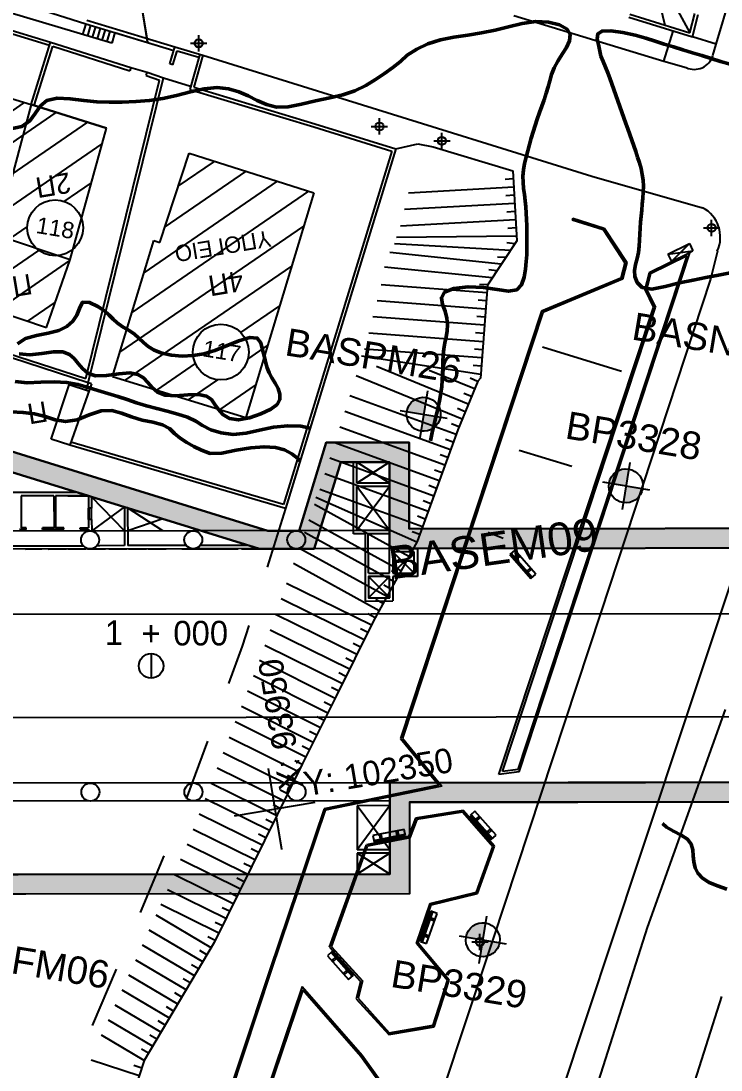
# Model space of a CAD drawing. Header units: metres. Extents: x 93017 to 94633, y 101979 to 102793.
# Drawn here: x 94079.34 to 94087.89, y 102356.58 to 102369.4 of the extents above; entities that cross this region are included whole.
import ezdxf
from ezdxf.enums import TextEntityAlignment as Align

# ---------------------------------------------------------------- set-up
doc = ezdxf.new("R2010")
doc.units = ezdxf.units.M
doc.header["$LTSCALE"] = 0.75
doc.header["$MEASUREMENT"] = 0
doc.header["$PDMODE"] = 34
doc.header["$PDSIZE"] = 0.1
doc.linetypes.add('DIAK1-1', pattern=[2, 1, -1])
for name, color, linetype in [('CG_DIAF', 253, 'Continuous'), ('CG_FRT', 253, 'Continuous'), ('CG_KG', 253, 'KG'), ('CG_KR', 253, 'Continuous'), ('CG_KT', 253, 'Continuous'), ('CG_KTISMATA_TXT', 252, 'Continuous'), ('CG_MD', 253, 'Continuous'), ('CG_MD_FRA', 253, 'Continuous'), ('CG_MD_PO', 253, 'Continuous'), ('CG_PO', 253, 'DIAK1-1'), ('CG_SBL_PR', 253, 'Continuous'), ('CG_SK', 253, 'Continuous'), ('CG_SR', 253, 'SR'), ('CG_STA-KYK', 8, 'Continuous'), ('CG_STA-SHM', 8, 'Continuous'), ('COREBOREHOLES', 6, 'Continuous'), ('GEOLOGY', 7, 'Continuous'), ('GSLAYER', 7, 'Continuous'), ('HATCH DIAKINDYNEYSHS', 112, 'Continuous'), ('KANABOS', 8, 'Continuous'), ('OD_PASALOI', 7, 'Continuous'), ('Od_skari', 8, 'Continuous'), ('od_xiliometrhsh', 255, 'Continuous'), ('OTM Line 0.25', 2, 'Continuous'), ('OTM Solid 252', 252, 'Continuous'), ('OTM Solid 253', 253, 'Continuous'), ('ΓΔΠΟΡΓΑΝΑ', 1, 'Continuous'), ('ΚΤΗΡΙΑ', 7, 'Continuous')]:
    doc.layers.add(name, color=color, linetype=linetype)
doc.styles.add('ARIAL', font='ARIAL.TTF')
doc.styles.add('GRSIMP', font='grsimp')
doc.styles.add('KTISMATA', font='win-sim.shx')
doc.linetypes.add('KG', pattern='A,5,-0.5,[114,OrizLt.shx,S=1,R=0,X=0,Y=0.5],-0.5', length=6)
doc.linetypes.add('P3', pattern='A,1e-05,[114,OrizLt.shx,S=0.5,R=0,X=0,Y=0],-0.5,[114,OrizLt.shx,S=0.5,R=0,X=0,Y=0],-0.5,[114,OrizLt.shx,S=1,R=0,X=0,Y=0],-0.5', length=1.50001)
doc.linetypes.add('SR', pattern='A,6,-1.5,[121,OrizLt.shx,S=0.4,R=0,X=0,Y=0],-1.5', length=9)
pattern_1 = [(214.4408012, (109260.27855, 125634.61407), (0.1795635333, -0.2618457323), [])]

# ---------------------------------------------------------------- blocks, each defined once
blk = doc.blocks.new('pagaki')
at = {"layer": 'CG_DIAF'}
for p, q in [((94425.849, 102162.277), (94426.751, 102164.007)), ((94426.751, 102164.007), (94427.105, 102163.823)), ((94427.017, 102163.869), (94426.115, 102162.138)), ((94427.105, 102163.823), (94426.204, 102162.092)), ((94426.52, 102163.564), (94426.786, 102163.425)), ((94426.566, 102163.653), (94426.832, 102163.514)), ((94426.346, 102162.582), (94426.08, 102162.72)), ((94426.204, 102162.092), (94425.849, 102162.277)), ((94426.3, 102162.493), (94426.034, 102162.631))]:
    blk.add_line(p, q, dxfattribs=at)
blk = doc.blocks.new('SHM_STA')
at = {"layer": 'CG_STA-KYK'}
blk.add_circle((0, 0), 0.4, dxfattribs=at)
at = {"layer": 'CG_STA-SHM'}
blk.add_point((0, 0), dxfattribs=at)
blk = doc.blocks.new('AR_KM2')
at = {"style": 'GRSIMP'}
blk.add_text('+', height=1.5, dxfattribs=at).set_placement((0, 0), align=Align.MIDDLE)
blk.add_attdef('KM', text='', height=1.5, dxfattribs=at).set_placement((-1.709, 0.037), align=Align.MIDDLE_RIGHT)
blk.add_attdef('M', text='', height=1.5, dxfattribs=at).set_placement((1.362, 0), align=Align.MIDDLE_LEFT)
blk = doc.blocks.new('ARI_KAN')
at = {"layer": 'OTM Solid 252', "style": 'GRSIMP'}
blk.add_text('X:', height=1.5, rotation=90, dxfattribs=at).set_placement((1.2, 1), align=Align.MIDDLE_LEFT)
blk.add_text('Y:', height=1.5, dxfattribs=at).set_placement((2, 1.2), align=Align.MIDDLE_LEFT)
blk.add_attdef('X', text='', height=1.5, rotation=90, dxfattribs=at).set_placement((1.2, 3.5), align=Align.MIDDLE_LEFT)
blk.add_attdef('Y', text='', height=1.5, dxfattribs=at).set_placement((4.5, 1.2), align=Align.MIDDLE_LEFT)
blk = doc.blocks.new('cross')
at = {"layer": 'GEOLOGY', "color": 6}
for p, q in [((11345.511, -2144.538), (11345.511, -2149.538)), ((11343.011, -2147.038), (11348.011, -2147.038))]:
    blk.add_line(p, q, dxfattribs=at)
blk = doc.blocks.new('XAIDARI')
at = {"layer": 'Od_skari'}
for p, q in [((93941.821, 102350.95), (93942.73, 102356.456)), ((93942.73, 102356.456), (93989.012, 102348.815)), ((93941.821, 102350.95), (93910.988, 102356.04)), ((93910.988, 102356.04), (93941.821, 102350.95)), ((93942.809, 102349.571), (93943.718, 102355.076)), ((93943.718, 102355.076), (93945.483, 102353.488)), ((93943.718, 102355.076), (93987.18, 102347.901)), ((93942.809, 102349.571), (93911.977, 102354.661)), ((93911.977, 102354.661), (93942.809, 102349.571)), ((93943.51, 102353.813), (93945.691, 102354.75)), ((93945.483, 102353.488), (93945.691, 102354.75)), ((93943.51, 102353.813), (93945.483, 102353.488)), ((93943.037, 102350.952), (93945.45, 102353.29)), ((93943.477, 102353.616), (93945.011, 102350.626)), ((93943.477, 102353.616), (93945.45, 102353.29)), ((93945.011, 102350.626), (93945.45, 102353.29)), ((93911.325, 102350.714), (94019.856, 102332.797)), ((93942.988, 102350.656), (94020.687, 102337.829)), ((93943.037, 102350.952), (93945.011, 102350.626)), ((93942.809, 102349.571), (94020.508, 102336.744)), ((93910.299, 102344.498), (94018.83, 102326.581)), ((93909.647, 102340.552), (93940.48, 102335.462)), ((93908.268, 102339.563), (93939.101, 102334.473)), ((93940.56, 102337.172), (93940.804, 102338.651)), ((93942.481, 102338.375), (93940.804, 102338.651)), ((93940.969, 102338.422), (93942.04, 102336.927)), ((93941.813, 102334.329), (93942.481, 102338.375)), ((93940.757, 102337.139), (93942.251, 102338.21)), ((93939.244, 102337.186), (93939.033, 102335.903)), ((93939.08, 102337.416), (93939.277, 102337.383)), ((93939.08, 102337.416), (93939.08, 102337.416)), ((93939.244, 102337.186), (93940.315, 102335.692)), ((93940.527, 102336.974), (93939.244, 102337.186)), ((93939.277, 102337.383), (93939.277, 102337.383)), ((93940.56, 102337.172), (93940.56, 102337.172)), ((93940.757, 102337.139), (93940.757, 102337.139)), ((93939.033, 102335.903), (93940.527, 102336.974)), ((93940.315, 102335.692), (93940.527, 102336.974)), ((93940.724, 102336.942), (93940.48, 102335.462)), ((93942.007, 102336.73), (93940.724, 102336.942)), ((93942.007, 102336.73), (93941.616, 102334.362)), ((93939.033, 102335.903), (93940.315, 102335.692)), ((93940.48, 102335.462), (93939.62, 102330.252)), ((93940.48, 102335.462), (94015.715, 102323.042)), ((93939.101, 102334.473), (93938.241, 102329.264)), ((93940.333, 102334.574), (93941.616, 102334.362)), ((93945.024, 102334.712), (93942.558, 102329.767)), ((93945.024, 102334.712), (93948.323, 102334.167)), ((93939.861, 102331.712), (93942.274, 102334.051)), ((93940.301, 102334.376), (94017.999, 102321.55)), ((93940.301, 102334.376), (93941.834, 102331.387)), ((93940.301, 102334.376), (93942.274, 102334.051)), ((93942.504, 102334.215), (93941.791, 102329.894)), ((93941.813, 102334.329), (93942.504, 102334.215)), ((93942.274, 102334.051), (93941.834, 102331.387)), ((93965.128, 102325.737), (93948.323, 102334.167)), ((93945.749, 102333.477), (93943.236, 102328.439)), ((93945.749, 102333.477), (93947.647, 102333.164)), ((93964.753, 102324.583), (93947.647, 102333.164)), ((93955.859, 102330.387), (93956.234, 102332.658)), ((93956.046, 102330.293), (93956.431, 102332.626)), ((93958.684, 102332.457), (93957.944, 102332.579)), ((93953.966, 102332.12), (93955.859, 102330.387)), ((93958.085, 102332.353), (93957.911, 102332.381)), ((93959.868, 102332.261), (93958.782, 102332.44)), ((93959.835, 102332.064), (93958.922, 102332.215)), ((93959.835, 102332.064), (93959.835, 102332.064)), ((93959.934, 102332.047), (93959.835, 102332.064)), ((93959.934, 102332.047), (93959.934, 102332.047)), ((93961.414, 102331.803), (93959.934, 102332.047)), ((93961.052, 102332.066), (93959.966, 102332.245)), ((93962.433, 102331.838), (93961.446, 102332)), ((93939.829, 102331.515), (93941.593, 102329.926)), ((93939.829, 102331.515), (93941.802, 102331.189)), ((93939.861, 102331.712), (93941.834, 102331.387)), ((93953.846, 102331.396), (93956.087, 102331.77)), ((93956.046, 102330.293), (93958.258, 102331.412)), ((93956.285, 102331.738), (93957.918, 102329.354)), ((93958.145, 102330.728), (93958.258, 102331.412)), ((93958.455, 102331.379), (93958.258, 102331.412)), ((93958.439, 102331.281), (93958.455, 102331.379)), ((93958.932, 102331.199), (93958.439, 102331.281)), ((93962.4, 102331.64), (93961.414, 102331.803)), ((93963.222, 102331.505), (93962.4, 102331.64)), ((93939.62, 102330.252), (93941.802, 102331.189)), ((93941.802, 102331.189), (93941.593, 102329.926)), ((93958.145, 102330.728), (93958.031, 102330.038)), ((93958.145, 102330.728), (93958.342, 102330.696)), ((93958.293, 102330.704), (93958.179, 102330.013)), ((93958.342, 102330.696), (93958.228, 102330.005)), ((93958.342, 102330.696), (93958.423, 102331.182)), ((93958.916, 102331.101), (93958.423, 102331.182)), ((93958.932, 102331.199), (93958.916, 102331.101)), ((93959.919, 102331.036), (93959.903, 102330.938)), ((93959.903, 102330.938), (93960.396, 102330.856)), ((93959.919, 102331.036), (93961.201, 102330.825)), ((93960.079, 102328.934), (93960.396, 102330.856)), ((93960.177, 102328.918), (93960.495, 102330.84)), ((93960.347, 102330.864), (93960.396, 102330.856)), ((93960.495, 102330.84), (93960.544, 102330.832)), ((93960.495, 102330.84), (93961.185, 102330.726)), ((93961.201, 102330.825), (93961.185, 102330.726)), ((93962.188, 102330.662), (93962.172, 102330.563)), ((93962.188, 102330.662), (93962.583, 102330.597)), ((93962.484, 102330.613), (93962.583, 102330.597)), ((93962.484, 102330.613), (93962.484, 102330.613)), ((93939.62, 102330.252), (93942.558, 102329.767)), ((93957.918, 102329.354), (93958.031, 102330.038)), ((93958.031, 102330.038), (93958.228, 102330.005)), ((93958.105, 102329.26), (93958.228, 102330.005)), ((93962.151, 102328.592), (93962.468, 102330.514)), ((93962.172, 102330.563), (93962.468, 102330.514)), ((93958.105, 102329.26), (93957.918, 102329.354)), ((93938.241, 102329.264), (93943.236, 102328.439))]:
    blk.add_line(p, q, dxfattribs=at)
for points in [[(93941.329, 102349.815), (93942.612, 102349.603)], [(93939, 102335.706), (93938.803, 102335.739), (93939.08, 102337.416)], [(93939.244, 102337.186), (93939.033, 102335.903)], [(93940.527, 102336.974), (93939.244, 102337.186)], [(93939.277, 102337.383), (93940.56, 102337.172)], [(93940.315, 102335.692), (93940.527, 102336.974)], [(93940.283, 102335.494), (93939, 102335.706)], [(93939.033, 102335.903), (93940.315, 102335.692)], [(93955.033, 102333.059), (93953.948, 102333.238)], [(93953.669, 102333.082), (93956.234, 102332.658)], [(93956.217, 102332.864), (93955.132, 102333.043)], [(93957.401, 102332.668), (93956.316, 102332.847)], [(93959.339, 102329.056), (93958.105, 102329.26), (93958.708, 102328.958), (93964.154, 102328.059)], [(93958.105, 102329.26), (93960.079, 102328.934)], [(93960.177, 102328.918), (93962.151, 102328.592)]]:
    blk.add_lwpolyline(points, dxfattribs=at)
blk.add_lwpolyline([(93940.969, 102338.422), (93940.757, 102337.139), (93942.04, 102336.927), (93942.251, 102338.21)], close=True, dxfattribs=at)
for points in [[(93949.409, 102333.988), (93948.323, 102334.167), (93948.925, 102333.865), (93951.869, 102333.379, -0.223888), (93952.32, 102333.507), (93949.607, 102333.955)], [(93953.01, 102333.393), (93952.32, 102333.507, -0.223888), (93952.706, 102333.241), (93953.669, 102333.082)], [(93956.431, 102332.626), (93958.085, 102332.353, -0.223888), (93958.536, 102332.481), (93957.598, 102332.636)]]:
    blk.add_lwpolyline(points, format="xyb", dxfattribs=at)
for centre in [(93948.523, 102349.185), (93954.739, 102348.159), (93960.954, 102347.133), (93946.014, 102333.991), (93952.23, 102332.964), (93958.446, 102331.938)]:
    blk.add_circle(centre, 0.55, dxfattribs=at)

msp = doc.modelspace()

# ---------------------------------------------------------------- hatches: boundary and pattern name
at = {"layer": 'COREBOREHOLES'}
h = msp.add_hatch(color=253, dxfattribs=at)
edge = h.paths.add_edge_path()
edge.add_ellipse((94084.257, 102364.594), major_axis=(-0.121, 0.169), ratio=1, start_angle=-45, end_angle=45)
edge.add_line((94084.052, 102364.628), (94084.257, 102364.594))
edge.add_line((94084.257, 102364.594), (94084.291, 102364.799))
edge = h.paths.add_edge_path()
edge.add_ellipse((94084.257, 102364.594), major_axis=(-0.121, 0.169), ratio=1, start_angle=135, end_angle=225)
edge.add_line((94084.463, 102364.56), (94084.257, 102364.594))
edge.add_line((94084.257, 102364.594), (94084.224, 102364.389))
h = msp.add_hatch(color=253, dxfattribs=at)
edge = h.paths.add_edge_path()
edge.add_ellipse((94086.729, 102363.72), major_axis=(-0.121, 0.169), ratio=1, start_angle=-45, end_angle=45)
edge.add_line((94086.524, 102363.754), (94086.729, 102363.72))
edge.add_line((94086.729, 102363.72), (94086.763, 102363.925))
edge = h.paths.add_edge_path()
edge.add_ellipse((94086.729, 102363.72), major_axis=(-0.121, 0.169), ratio=1, start_angle=135, end_angle=225)
edge.add_line((94086.934, 102363.686), (94086.729, 102363.72))
edge.add_line((94086.729, 102363.72), (94086.695, 102363.515))
h = msp.add_hatch(color=253, dxfattribs=at)
edge = h.paths.add_edge_path()
edge.add_ellipse((94084.981, 102358.175), major_axis=(-0.121, 0.169), ratio=1, start_angle=-45, end_angle=45)
edge.add_line((94084.776, 102358.209), (94084.981, 102358.175))
edge.add_line((94084.981, 102358.175), (94085.015, 102358.38))
edge = h.paths.add_edge_path()
edge.add_ellipse((94084.981, 102358.175), major_axis=(-0.121, 0.169), ratio=1, start_angle=135, end_angle=225)
edge.add_line((94085.186, 102358.141), (94084.981, 102358.175))
edge.add_line((94084.981, 102358.175), (94084.947, 102357.97))
at = {"layer": 'HATCH DIAKINDYNEYSHS', "ltscale": 15}
h = msp.add_hatch(dxfattribs=at)
h.set_pattern_fill('ANSI31', color=256, scale=0.1, angle=529.4408, style=0)
h.set_pattern_definition(pattern_1)
h.paths.add_polyline_path([(94079.462, 102368.378), (94079.037, 102366.786), (94079.521, 102366.625, -0.162235), (94079.42, 102366.816, -0.919523), (94080.079, 102366.983), (94080.385, 102368.09)])
h.paths.add_polyline_path([(94079.941, 102366.486), (94079.798, 102366.533, -0.224631), (94079.521, 102366.625), (94079.037, 102366.786), (94078.89, 102366.231), (94078.904, 102365.906), (94079.651, 102365.656)])
h.paths.add_polyline_path([(94078.89, 102366.231), (94078.788, 102368.584), (94078.548, 102368.658), (94077.762, 102366.401), (94078.812, 102365.937)])
h.paths.add_polyline_path([(94078.079, 102366.605, -1), (94078.752, 102366.717, -1)], flags=16)
h.paths.add_polyline_path([(94079.462, 102368.378), (94078.788, 102368.584), (94078.89, 102366.231), (94079.037, 102366.786)])
h.paths.add_polyline_path([(94079.987, 102367.624), (94079.417, 102367.53), (94079.479, 102367.16), (94080.049, 102367.254)], flags=24)
h.paths.add_polyline_path([(94079.465, 102366.378), (94079.177, 102366.33), (94079.239, 102365.961), (94079.527, 102366.008)], flags=24)
h.paths.add_polyline_path([(94078.676, 102366.564), (94078.16, 102366.478), (94078.11, 102366.778), (94078.626, 102366.864)], flags=8)
h.paths.add_polyline_path([(94078.914, 102367.477), (94078.344, 102367.382), (94078.406, 102367.012), (94078.975, 102367.107)], flags=24)
h = msp.add_hatch(dxfattribs=at)
h.set_pattern_fill('ANSI31', color=256, scale=0.1, angle=529.4408, style=0)
h.set_pattern_definition(pattern_1)
h.paths.add_polyline_path([(94082.041, 102365.257), (94081.525, 102365.171), (94081.475, 102365.468), (94081.991, 102365.553)], flags=24)
h.paths.add_polyline_path([(94082.41, 102366.899), (94081.155, 102366.69), (94081.205, 102366.394), (94082.459, 102366.603)], flags=24)
h.paths.add_polyline_path([(94082.097, 102366.425), (94081.528, 102366.33), (94081.589, 102365.96), (94082.159, 102366.055)], flags=24)
edge = h.paths.add_edge_path()
edge.add_arc((94081.78, 102365.354), 0.341, -9.3741, 350.6259)
h.paths.add_polyline_path([(94080.458, 102365.054), (94082.087, 102364.556), (94082.916, 102367.298), (94081.392, 102367.783), (94081.036, 102366.692), (94080.961, 102366.716)])
at = {"layer": 'OTM Solid 253'}
h = msp.add_hatch(color=256, dxfattribs=at)
h.paths.add_polyline_path([(94066.043, 102348.989), (94063.174, 102350.933), (94068.011, 102358.622), (94067.857, 102358.719), (94067.855, 102360.408), (94066.755, 102360.41), (94066.755, 102360.65), (94068.095, 102360.651), (94068.1, 102358.959), (94068.324, 102358.818), (94063.392, 102350.979), (94066.133, 102349.122)])
h.paths.add_polyline_path([(94091.435, 102360.678), (94091.435, 102360.438), (94090.335, 102360.437), (94090.335, 102359.861), (94084.085, 102359.854), (94084.087, 102358.738), (94074.705, 102358.727), (94074.597, 102358.646), (94074.597, 102358.127), (94073.837, 102358.126), (94073.837, 102358.645), (94073.729, 102358.726), (94070.579, 102358.722), (94069.689, 102357.308), (94069.181, 102357.628), (94065.243, 102351.367), (94066.901, 102350.243), (94066.811, 102350.111), (94065.034, 102351.316), (94069.375, 102358.238), (94069.514, 102358.151), (94069.269, 102357.761), (94069.639, 102357.529), (94070.541, 102358.962), (94073.674, 102358.966), (94073.997, 102358.726), (94073.997, 102358.286), (94074.437, 102358.286), (94074.437, 102358.726), (94074.759, 102358.967), (94083.846, 102358.977), (94083.845, 102360.093), (94090.095, 102360.101), (94090.095, 102360.677)])
h.paths.add_polyline_path([(94066.753, 102362.358), (94068.093, 102362.359), (94068.091, 102364.051), (94069.288, 102364.052), (94069.284, 102367.366), (94071.907, 102367.369), (94071.91, 102364.296), (94071.911, 102364.056), (94073.668, 102364.058), (94073.99, 102364.298), (94073.99, 102364.738), (94074.43, 102364.738), (94074.43, 102364.298), (94074.753, 102364.059), (94078.655, 102364.063), (94082.252, 102362.952), (94082.921, 102362.952), (94083.245, 102364.009), (94083.841, 102364.009), (94083.842, 102362.953), (94090.092, 102362.961), (94090.093, 102362.385), (94091.433, 102362.386), (94091.432, 102362.626), (94090.332, 102362.625), (94090.332, 102363.201), (94084.082, 102363.194), (94084.08, 102364.25), (94083.068, 102364.249), (94082.737, 102363.172), (94082.353, 102363.172), (94078.696, 102364.303), (94074.698, 102364.299), (94074.59, 102364.379), (94074.59, 102364.899), (94073.83, 102364.898), (94073.83, 102364.378), (94073.722, 102364.298), (94072.07, 102364.296), (94072.067, 102367.53), (94069.124, 102367.526), (94069.128, 102364.292), (94067.85, 102364.291), (94067.852, 102362.599), (94066.752, 102362.598)])
msp.add_hatch(color=256, dxfattribs=at).paths.add_polyline_path([(94066.753, 102362.358), (94066.752, 102362.598), (94067.852, 102362.599), (94067.85, 102364.291), (94069.128, 102364.292), (94069.124, 102367.526), (94072.067, 102367.53), (94072.07, 102364.296), (94073.722, 102364.298), (94073.83, 102364.378), (94073.83, 102364.898), (94074.59, 102364.899), (94074.59, 102364.379), (94074.698, 102364.299), (94078.696, 102364.303), (94082.353, 102363.172), (94082.737, 102363.172), (94083.068, 102364.249), (94084.08, 102364.25), (94084.082, 102363.194), (94090.332, 102363.201), (94090.332, 102362.625), (94091.432, 102362.626), (94091.433, 102362.386), (94090.093, 102362.385), (94090.092, 102362.961), (94083.842, 102362.953), (94083.841, 102364.009), (94083.245, 102364.009), (94082.921, 102362.952), (94082.252, 102362.952), (94078.655, 102364.063), (94074.753, 102364.059), (94074.43, 102364.298), (94074.43, 102364.738), (94073.99, 102364.738), (94073.99, 102364.298), (94073.668, 102364.058), (94071.911, 102364.056), (94071.91, 102364.296), (94071.907, 102367.369), (94069.284, 102367.366), (94069.288, 102364.052), (94068.091, 102364.051), (94068.093, 102362.359)])

# ---------------------------------------------------------------- linework, layer by layer
at = {"layer": 'CG_DIAF'}
for p, q in [((94087.243, 102366.549), (94087.505, 102366.68)), ((94087.243, 102366.549), (94087.549, 102366.59)), ((94087.505, 102366.68), (94087.288, 102366.459)), ((94087.505, 102366.68), (94087.549, 102366.59)), ((94087.511, 102366.568), (94087.549, 102366.59)), ((94087.243, 102366.549), (94087.288, 102366.459)), ((94086.674, 102365.117), (94085.711, 102365.412)), ((94086.069, 102363.955), (94085.425, 102364.152)), ((94085.046, 102363.154), (94085.231, 102363.082))]:
    msp.add_line(p, q, dxfattribs=at)
msp.add_point((94083.718, 102368.11), dxfattribs=at)
at = {"layer": 'CG_FRT', "flags": 128}
msp.add_lwpolyline([(94085.347, 102367.569), (94085.396, 102366.712), (94085.037, 102366.172), (94084.951, 102365.034), (94084.919, 102364.999), (94084.675, 102364.404), (94084.18, 102363.042), (94083.644, 102362.069), (94083.191, 102361.151), (94082.775, 102360.321), (94081.7, 102358.143), (94080.843, 102356.699), (94080.137, 102354.542), (94079.688, 102353.146), (94079.352, 102351.931)], dxfattribs=at)
at = {"layer": 'CG_KG'}
for p, q in [((94080.682, 102368.83), (94080.881, 102368.772)), ((94081.08, 102368.703), (94081.411, 102368.601)), ((94086.995, 102358.323), (94087.946, 102360.988)), ((94085.334, 102353.123), (94086.995, 102358.323))]:
    msp.add_line(p, q, dxfattribs=at)
at = {"layer": 'CG_KR'}
for p, q in [((94087.834, 102369.117), (94089.868, 102376.038)), ((94085.362, 102369.464), (94087.194, 102368.906)), ((94087.194, 102368.906), (94087.308, 102369.275)), ((94087.834, 102369.117), (94087.541, 102369.203)), ((94087.793, 102368.975), (94087.834, 102369.117)), ((94081.561, 102368.982), (94083.327, 102368.431)), ((94087.194, 102368.906), (94087.465, 102368.829)), ((94083.327, 102368.431), (94086.315, 102367.501)), ((94086.315, 102367.501), (94087.667, 102367.117)), ((94086.079, 102366.991), (94086.073, 102366.971)), ((94086.079, 102366.991), (94086.463, 102366.868)), ((94086.073, 102366.971), (94086.45, 102366.851)), ((94086.45, 102366.851), (94086.718, 102366.445)), ((94086.463, 102366.868), (94086.74, 102366.448)), ((94087.847, 102366.587), (94087.762, 102366.244)), ((94085.412, 102360.255), (94087.477, 102366.529)), ((94085.424, 102360.226), (94087.511, 102366.568)), ((94087.511, 102366.568), (94087.013, 102366.323)), ((94087.477, 102366.529), (94087.031, 102366.309)), ((94086.718, 102366.445), (94086.669, 102366.258)), ((94086.74, 102366.448), (94086.686, 102366.243)), ((94086.669, 102366.258), (94085.698, 102365.854)), ((94086.686, 102366.243), (94085.714, 102365.839)), ((94087.762, 102366.244), (94086.424, 102362.174)), ((94087.013, 102366.323), (94086.961, 102366.118)), ((94087.031, 102366.309), (94086.982, 102366.12)), ((94086.961, 102366.118), (94087.067, 102365.9)), ((94086.982, 102366.12), (94087.089, 102365.902)), ((94085.698, 102365.854), (94083.977, 102360.632)), ((94085.714, 102365.839), (94083.999, 102360.636)), ((94085.176, 102360.194), (94087.067, 102365.9)), ((94085.223, 102360.23), (94087.089, 102365.902)), ((94086.891, 102359.158), (94088.311, 102363.435)), ((94086.424, 102362.174), (94085.102, 102358.179)), ((94083.977, 102360.632), (94084.445, 102360.065)), ((94083.999, 102360.636), (94084.481, 102360.052)), ((94085.424, 102360.226), (94085.176, 102360.194)), ((94085.412, 102360.255), (94085.223, 102360.23)), ((94084.445, 102360.065), (94083.041, 102359.776)), ((94084.481, 102360.052), (94083.056, 102359.759)), ((94083.056, 102359.759), (94082.396, 102357.802)), ((94084.74, 102359.753), (94084.159, 102359.661)), ((94084.732, 102359.732), (94084.174, 102359.643)), ((94085.102, 102359.312), (94084.732, 102359.732)), ((94085.125, 102359.317), (94084.74, 102359.753)), ((94084.159, 102359.661), (94084.075, 102359.436)), ((94084.174, 102359.643), (94084.09, 102359.419)), ((94084.075, 102359.436), (94083.559, 102359.335)), ((94084.09, 102359.419), (94083.574, 102359.317)), ((94083.109, 102358.085), (94083.559, 102359.335)), ((94083.132, 102358.09), (94083.574, 102359.317)), ((94084.902, 102358.758), (94085.102, 102359.312)), ((94084.918, 102358.741), (94085.125, 102359.317)), ((94085.241, 102354.193), (94086.891, 102359.158)), ((94084.336, 102358.62), (94084.902, 102358.758)), ((94084.352, 102358.603), (94084.918, 102358.741)), ((94084.17, 102358.129), (94084.336, 102358.62)), ((94084.192, 102358.133), (94084.352, 102358.603)), ((94085.102, 102358.179), (94082.529, 102350.42)), ((94084.57, 102357.683), (94084.192, 102358.133)), ((94083.109, 102358.085), (94083.488, 102357.667)), ((94083.132, 102358.09), (94083.51, 102357.673)), ((94084.548, 102357.678), (94084.17, 102358.129)), ((94082.396, 102357.802), (94080.028, 102350.67)), ((94083.488, 102357.667), (94083.434, 102357.455)), ((94083.51, 102357.673), (94083.456, 102357.461)), ((94084.373, 102357.131), (94084.548, 102357.678)), ((94084.388, 102357.113), (94084.57, 102357.683)), ((94082.773, 102357.604), (94081.813, 102354.756)), ((94082.781, 102357.565), (94081.835, 102354.76)), ((94082.773, 102357.604), (94083.506, 102356.767)), ((94082.781, 102357.565), (94083.491, 102356.755)), ((94083.434, 102357.455), (94083.831, 102357.017)), ((94083.456, 102357.461), (94083.838, 102357.038)), ((94083.831, 102357.017), (94084.388, 102357.113)), ((94083.838, 102357.038), (94084.373, 102357.131)), ((94083.491, 102356.755), (94084.005, 102356.037)), ((94083.506, 102356.767), (94084.028, 102356.04))]:
    msp.add_line(p, q, dxfattribs=at)
at = {"layer": 'CG_KR', "flags": 128}
for points in [[(94079.354, 102343.79, 0.000001), (94076.787, 102345.638, 0.000007)], [(94078.306, 102345.533, -0.000003), (94080.419, 102344.009, -0.000361)]]:
    msp.add_lwpolyline(points, format="xyb", dxfattribs=at)
at = {"layer": 'CG_KR'}
msp.add_lwpolyline([(94083.041, 102359.776), (94082.377, 102357.808), (94080.003, 102350.658), (94081.974, 102349.913)], dxfattribs=at)
for centre, radius, start, end in [((94087.564, 102369.047), 0.24, 245.7317, 342.3988), ((94087.475, 102366.757), 0.408, 335.4328, 61.9452)]:
    msp.add_arc(centre, radius, start, end, dxfattribs=at)
at = {"layer": 'CG_KT'}
for p, q in [((94078.548, 102368.658), (94079.462, 102368.378)), ((94079.462, 102368.378), (94079.037, 102366.786)), ((94079.462, 102368.378), (94080.385, 102368.09)), ((94080.385, 102368.09), (94079.462, 102368.378)), ((94079.941, 102366.486), (94080.385, 102368.09)), ((94081.036, 102366.692), (94081.392, 102367.783)), ((94081.392, 102367.783), (94082.916, 102367.298)), ((94082.916, 102367.298), (94082.087, 102364.556)), ((94079.037, 102366.786), (94079.941, 102366.486)), ((94080.458, 102365.054), (94080.961, 102366.716)), ((94080.961, 102366.716), (94081.036, 102366.692)), ((94079.651, 102365.656), (94079.941, 102366.486)), ((94078.812, 102365.937), (94079.651, 102365.656)), ((94080.458, 102365.054), (94082.087, 102364.556)), ((94079.709, 102364.29), (94079.925, 102364.955)), ((94080.165, 102364.878), (94079.925, 102364.955)), ((94079.934, 102364.215), (94079.709, 102364.29)), ((94087.899, 102357.482), (94087.384, 102355.868))]:
    msp.add_line(p, q, dxfattribs=at)
at = {"layer": 'CG_MD'}
for p, q in [((94079.553, 102369.546), (94080.129, 102369.364)), ((94080.143, 102369.41), (94081.218, 102369.084)), ((94086.764, 102369.443), (94087.541, 102369.203)), ((94086.776, 102369.481), (94087.512, 102369.254)), ((94087.512, 102369.254), (94087.573, 102369.488)), ((94087.541, 102369.203), (94087.611, 102369.477)), ((94079.071, 102369.29), (94079.688, 102369.101)), ((94079.082, 102369.328), (94079.7, 102369.139)), ((94079.462, 102368.378), (94079.7, 102369.139)), ((94079.5, 102368.366), (94079.726, 102369.089)), ((94079.7, 102369.139), (94080.682, 102368.83)), ((94079.726, 102369.089), (94080.67, 102368.791)), ((94081.155, 102368.876), (94081.218, 102369.084)), ((94081.193, 102368.864), (94081.245, 102369.034)), ((94081.218, 102369.084), (94081.561, 102368.982)), ((94081.561, 102368.982), (94081.449, 102368.589)), ((94080.867, 102368.734), (94080.881, 102368.772)), ((94080.881, 102368.772), (94081.08, 102368.703)), ((94081.193, 102368.864), (94081.155, 102368.876)), ((94080.132, 102365.03, 0.141), (94081.032, 102368.677)), ((94080.16, 102364.979), (94081.08, 102368.703, 12.564)), ((94080.867, 102368.734), (94081.032, 102368.677)), ((94081.449, 102368.589), (94082.928, 102368.143)), ((94082.928, 102368.143), (94083.92, 102367.835)), ((94083.87, 102367.809), (94082.545, 102363.494)), ((94080.16, 102364.979, -0.001), (94078.61, 102365.481)), ((94078.623, 102365.519), (94080.132, 102365.03)), ((94080.198, 102364.967), (94079.934, 102364.215)), ((94080.161, 102364.98), (94080.129, 102364.889)), ((94080.198, 102364.967), (94080.16, 102364.979, -0.001)), ((94082.571, 102363.444), (94079.934, 102364.215)), ((94082.545, 102363.494), (94079.948, 102364.253))]:
    msp.add_line(p, q, dxfattribs=at)
at = {"layer": 'CG_MD', "flags": 128}
msp.add_lwpolyline([(94080.682, 102368.83), (94080.67, 102368.791)], dxfattribs=at)
at = {"layer": 'CG_MD_FRA'}
for p, q in [((94080.129, 102369.364), (94081.204, 102369.037)), ((94081.245, 102369.034), (94081.511, 102368.955)), ((94081.522, 102368.993), (94081.4, 102368.562)), ((94081.4, 102368.562), (94082.917, 102368.105)), ((94082.917, 102368.105), (94083.87, 102367.809))]:
    msp.add_line(p, q, dxfattribs=at)
at = {"layer": 'CG_MD_PO'}
msp.add_line((94083.92, 102367.835), (94082.571, 102363.444), dxfattribs=at)
at = {"layer": 'CG_PO', "flags": 128}
msp.add_lwpolyline([(94082.571, 102363.444), (94082.042, 102361.76), (94081.212, 102359.503), (94080.515, 102357.848), (94079.861, 102356.311), (94079.084, 102353.924), (94078.841, 102352.622), (94079.218, 102351.097)], dxfattribs=at)
at = {"layer": 'CG_SBL_PR'}
for p, q in [((94085.359, 102367.37), (94084.071, 102367.297)), ((94085.353, 102367.47), (94085.253, 102367.464)), ((94085.364, 102367.27), (94085.264, 102367.264)), ((94085.37, 102367.17), (94084.023, 102367.094)), ((94085.376, 102367.07), (94085.276, 102367.065)), ((94085.381, 102366.97), (94083.975, 102366.891)), ((94085.387, 102366.871), (94085.287, 102366.865)), ((94085.393, 102366.771), (94083.925, 102366.755)), ((94085.318, 102366.594), (94083.901, 102366.677)), ((94085.373, 102366.678), (94085.274, 102366.688)), ((94085.207, 102366.428), (94083.843, 102366.572)), ((94085.262, 102366.511), (94085.162, 102366.515)), ((94085.096, 102366.261), (94083.778, 102366.391)), ((94085.152, 102366.345), (94085.053, 102366.358)), ((94085.03, 102366.079), (94083.74, 102366.176)), ((94085.041, 102366.178), (94084.941, 102366.177)), ((94085.015, 102365.88), (94083.689, 102365.979)), ((94085.022, 102365.98), (94084.923, 102365.987)), ((94085, 102365.681), (94083.638, 102365.783)), ((94085.007, 102365.78), (94084.908, 102365.788)), ((94084.985, 102365.481), (94083.587, 102365.586)), ((94084.993, 102365.581), (94084.893, 102365.588)), ((94084.97, 102365.282), (94083.536, 102365.389)), ((94084.978, 102365.381), (94084.878, 102365.389)), ((94084.955, 102365.082), (94083.497, 102365.305)), ((94084.804, 102364.718), (94083.682, 102365.178)), ((94084.963, 102365.182), (94084.863, 102365.189)), ((94084.728, 102364.533), (94083.433, 102365.064)), ((94084.879, 102364.903), (94084.327, 102365.129)), ((94084.917, 102364.996), (94084.825, 102365.034)), ((94084.654, 102364.347), (94083.355, 102364.82)), ((94084.841, 102364.811), (94084.749, 102364.849)), ((94084.586, 102364.159), (94083.294, 102364.629)), ((94084.766, 102364.626), (94084.673, 102364.663)), ((94084.517, 102363.971), (94083.233, 102364.438)), ((94084.69, 102364.441), (94084.597, 102364.478)), ((94084.62, 102364.253), (94084.526, 102364.287)), ((94084.449, 102363.783), (94083.173, 102364.247)), ((94084.381, 102363.595), (94083.112, 102364.057)), ((94084.552, 102364.065), (94084.458, 102364.099)), ((94084.483, 102363.877), (94084.389, 102363.911)), ((94084.312, 102363.407), (94083.051, 102363.866)), ((94084.244, 102363.219), (94082.991, 102363.675)), ((94084.415, 102363.689), (94084.321, 102363.723)), ((94084.174, 102363.032), (94082.939, 102363.579)), ((94084.347, 102363.501), (94084.253, 102363.535)), ((94084.078, 102362.857), (94082.923, 102363.492)), ((94083.981, 102362.682), (94082.856, 102363.3)), ((94084.278, 102363.313), (94084.184, 102363.348)), ((94083.906, 102362.545), (94082.803, 102363.151)), ((94084.21, 102363.125), (94084.116, 102363.16)), ((94083.81, 102362.369), (94082.735, 102362.96)), ((94084.126, 102362.944), (94084.038, 102362.993)), ((94083.713, 102362.194), (94082.666, 102362.77)), ((94084.029, 102362.769), (94083.942, 102362.817)), ((94083.954, 102362.632), (94083.866, 102362.68)), ((94083.619, 102362.018), (94082.583, 102362.529)), ((94083.858, 102362.457), (94083.77, 102362.505)), ((94083.531, 102361.838), (94082.517, 102362.339)), ((94083.761, 102362.282), (94083.674, 102362.33)), ((94083.442, 102361.659), (94082.45, 102362.148)), ((94083.665, 102362.106), (94083.577, 102362.155)), ((94083.354, 102361.48), (94082.384, 102361.958)), ((94083.575, 102361.928), (94083.485, 102361.972)), ((94083.265, 102361.3), (94082.318, 102361.768)), ((94083.486, 102361.749), (94083.397, 102361.793)), ((94083.398, 102361.569), (94083.308, 102361.614)), ((94083.176, 102361.121), (94082.251, 102361.585)), ((94083.087, 102360.942), (94082.178, 102361.398)), ((94083.309, 102361.39), (94083.22, 102361.434)), ((94082.997, 102360.763), (94082.104, 102361.211)), ((94083.221, 102361.211), (94083.131, 102361.255)), ((94082.907, 102360.585), (94082.031, 102361.024)), ((94083.131, 102361.032), (94083.042, 102361.076)), ((94082.818, 102360.406), (94081.957, 102360.837)), ((94083.042, 102360.853), (94082.952, 102360.898)), ((94082.952, 102360.674), (94082.863, 102360.719)), ((94082.729, 102360.227), (94081.882, 102360.645)), ((94082.64, 102360.047), (94081.809, 102360.458)), ((94082.863, 102360.495), (94082.773, 102360.54)), ((94082.773, 102360.316), (94082.683, 102360.361)), ((94082.552, 102359.868), (94081.736, 102360.271)), ((94082.684, 102360.137), (94082.595, 102360.181)), ((94082.463, 102359.689), (94081.662, 102360.084)), ((94082.596, 102359.958), (94082.506, 102360.002)), ((94082.374, 102359.509), (94081.589, 102359.897)), ((94082.507, 102359.778), (94082.418, 102359.823)), ((94082.286, 102359.33), (94081.516, 102359.71)), ((94082.419, 102359.599), (94082.329, 102359.643)), ((94082.197, 102359.151), (94081.443, 102359.524)), ((94082.33, 102359.42), (94082.24, 102359.464)), ((94082.109, 102358.972), (94081.367, 102359.338)), ((94082.242, 102359.24), (94082.152, 102359.285)), ((94082.02, 102358.792), (94081.287, 102359.154)), ((94082.153, 102359.061), (94082.063, 102359.105)), ((94081.932, 102358.613), (94081.207, 102358.971)), ((94082.064, 102358.882), (94081.975, 102358.926)), ((94081.843, 102358.434), (94081.127, 102358.787)), ((94081.976, 102358.703), (94081.886, 102358.747)), ((94081.754, 102358.254), (94081.047, 102358.604)), ((94081.887, 102358.523), (94081.798, 102358.567)), ((94081.661, 102358.078), (94080.989, 102358.476)), ((94081.799, 102358.344), (94081.709, 102358.388)), ((94081.559, 102357.906), (94080.906, 102358.293)), ((94081.71, 102358.165), (94081.621, 102358.209)), ((94081.457, 102357.734), (94080.823, 102358.109)), ((94081.61, 102357.992), (94081.524, 102358.043)), ((94081.355, 102357.562), (94080.74, 102357.926)), ((94081.508, 102357.82), (94081.422, 102357.871)), ((94081.253, 102357.39), (94080.657, 102357.743)), ((94081.406, 102357.648), (94081.32, 102357.699)), ((94081.151, 102357.218), (94080.573, 102357.56)), ((94081.304, 102357.476), (94081.218, 102357.527)), ((94081.049, 102357.046), (94080.49, 102357.377)), ((94081.202, 102357.304), (94081.116, 102357.355)), ((94080.947, 102356.874), (94080.406, 102357.194)), ((94081.1, 102357.132), (94081.014, 102357.183)), ((94080.845, 102356.702), (94080.323, 102357.011)), ((94080.998, 102356.96), (94080.912, 102357.011)), ((94080.896, 102356.788), (94080.81, 102356.839)), ((94080.782, 102356.512), (94080.195, 102356.704)), ((94080.813, 102356.607), (94080.718, 102356.638))]:
    msp.add_line(p, q, dxfattribs=at)
at = {"layer": 'CG_SBL_PR', "linetype": 'P3', "flags": 128}
for points in [[(94080.484, 102369.256), (94081.204, 102369.037)], [(94081.245, 102369.034), (94081.511, 102368.955)], [(94081.522, 102368.993), (94081.4, 102368.562)], [(94081.4, 102368.562), (94082.917, 102368.105)], [(94082.917, 102368.105), (94083.87, 102367.809)]]:
    msp.add_lwpolyline(points, dxfattribs=at)
at = {"layer": 'CG_SK'}
for p, q in [((94087, 102370.191), (94087.512, 102369.254)), ((94087, 102370.191), (94087.205, 102369.349)), ((94080.447, 102369.129), (94079.178, 102369.506)), ((94080.129, 102369.364), (94080.091, 102369.235)), ((94080.188, 102369.346), (94080.15, 102369.218)), ((94080.247, 102369.328), (94080.21, 102369.2)), ((94080.307, 102369.31), (94080.269, 102369.182)), ((94080.366, 102369.292), (94080.328, 102369.165)), ((94080.425, 102369.274), (94080.387, 102369.147)), ((94080.484, 102369.256), (94080.447, 102369.129))]:
    msp.add_line(p, q, dxfattribs=at)
at = {"layer": 'CG_SR'}
for p, q in [((94083.92, 102367.835), (94084.189, 102367.897)), ((94084.189, 102367.897), (94084.373, 102367.863)), ((94084.373, 102367.863), (94085.347, 102367.569))]:
    msp.add_line(p, q, dxfattribs=at)
at = {"layer": 'COREBOREHOLES', "color": 253}
for p, q in [((94084.305, 102364.881), (94084.21, 102364.307)), ((94083.97, 102364.642), (94084.545, 102364.547)), ((94086.777, 102364.007), (94086.682, 102363.433)), ((94086.442, 102363.767), (94087.016, 102363.672)), ((94085.028, 102358.462), (94084.933, 102357.887)), ((94084.694, 102358.222), (94085.268, 102358.127))]:
    msp.add_line(p, q, dxfattribs=at)
for centre in [(94084.257, 102364.594), (94086.729, 102363.72), (94084.981, 102358.175)]:
    msp.add_ellipse(centre, major_axis=(0.169, 0.121), ratio=1, start_param=5.497787, end_param=11.780972, dxfattribs=at)
at = {"layer": 'GEOLOGY', "color": 1}
msp.add_line((94078.66, 102364.063), (94082.252, 102362.952), dxfattribs=at)
at = {"layer": 'GEOLOGY', "color": 2}
msp.add_lwpolyline([(94073.83, 102364.898), (94074.59, 102364.899), (94074.59, 102364.379), (94074.698, 102364.299), (94078.696, 102364.303), (94082.353, 102363.172), (94082.737, 102363.172), (94083.068, 102364.249), (94084.08, 102364.25), (94084.082, 102363.194), (94090.332, 102363.201), (94090.332, 102362.625), (94091.432, 102362.626), (94091.433, 102362.386), (94090.093, 102362.385), (94090.092, 102362.961), (94083.842, 102362.953), (94083.841, 102364.009), (94083.245, 102364.009), (94082.921, 102362.952), (94082.252, 102362.952), (94078.655, 102364.063), (94074.753, 102364.059), (94074.43, 102364.298)], dxfattribs=at)
at = {"layer": 'GSLAYER', "color": 1, "lineweight": 50, "flags": 128}
for points in [[(94084.34, 102364.271), (94084.351, 102364.311), (94084.368, 102364.39), (94084.385, 102364.469), (94084.404, 102364.547), (94084.423, 102364.624), (94084.44, 102364.702), (94084.456, 102364.779), (94084.469, 102364.856), (94084.479, 102364.933), (94084.486, 102365.01), (94084.49, 102365.087), (94084.491, 102365.164), (94084.493, 102365.241), (94084.497, 102365.317), (94084.505, 102365.392), (94084.517, 102365.465), (94084.532, 102365.538), (94084.545, 102365.612), (94084.55, 102365.688), (94084.543, 102365.768), (94084.519, 102365.852), (94084.487, 102365.937), (94084.475, 102366.018), (94084.513, 102366.085), (94084.627, 102366.131), (94084.801, 102366.152), (94084.99, 102366.144), (94085.158, 102366.117), (94085.296, 102366.097), (94085.395, 102366.114), (94085.455, 102366.177), (94085.488, 102366.267), (94085.503, 102366.367), (94085.512, 102366.46), (94085.517, 102366.542), (94085.519, 102366.617), (94085.52, 102366.687), (94085.519, 102366.755), (94085.518, 102366.826), (94085.517, 102366.899), (94085.515, 102366.974), (94085.511, 102367.05), (94085.506, 102367.127), (94085.499, 102367.203), (94085.49, 102367.279), (94085.48, 102367.353), (94085.474, 102367.428), (94085.472, 102367.503), (94085.477, 102367.579), (94085.491, 102367.656), (94085.51, 102367.734), (94085.53, 102367.811), (94085.551, 102367.889), (94085.573, 102367.967), (94085.596, 102368.045), (94085.621, 102368.123), (94085.647, 102368.201), (94085.674, 102368.28), (94085.702, 102368.358), (94085.729, 102368.436), (94085.757, 102368.515), (94085.779, 102368.592), (94085.799, 102368.669), (94085.822, 102368.746), (94085.852, 102368.826), (94085.896, 102368.908), (94085.951, 102368.992), (94086.004, 102369.076), (94086.041, 102369.157), (94086.048, 102369.232), (94086.011, 102369.298), (94085.919, 102369.351), (94085.785, 102369.385), (94085.627, 102369.392), (94085.462, 102369.368), (94085.296, 102369.327), (94085.131, 102369.286), (94084.965, 102369.253), (94084.797, 102369.227), (94084.627, 102369.202), (94084.463, 102369.168), (94084.31, 102369.118), (94084.173, 102369.053), (94084.057, 102368.981)], [(94088.002, 102368.869), (94087.886, 102368.904), (94087.771, 102368.94), (94087.656, 102368.975), (94087.541, 102369.011), (94087.425, 102369.046), (94087.309, 102369.082), (94087.195, 102369.117), (94087.087, 102369.153), (94086.974, 102369.189), (94086.843, 102369.224), (94086.691, 102369.256), (94086.545, 102369.276), (94086.438, 102369.274), (94086.387, 102369.243), (94086.379, 102369.182), (94086.397, 102369.091), (94086.422, 102368.97)], [(94084.057, 102368.981), (94083.974, 102368.904), (94083.881, 102368.829), (94083.78, 102368.756), (94083.67, 102368.682), (94083.551, 102368.609), (94083.419, 102368.544), (94083.272, 102368.495), (94083.11, 102368.459), (94082.938, 102368.424), (94082.765, 102368.381), (94082.602, 102368.349), (94082.459, 102368.347), (94082.336, 102368.377), (94082.224, 102368.426), (94082.114, 102368.482), (94081.999, 102368.533), (94081.874, 102368.57), (94081.734, 102368.584), (94081.577, 102368.568), (94081.408, 102368.531), (94081.238, 102368.489), (94081.073, 102368.453), (94080.908, 102368.426), (94080.742, 102368.413), (94080.576, 102368.406), (94080.417, 102368.405), (94080.265, 102368.411), (94080.108, 102368.426), (94079.94, 102368.447), (94079.78, 102368.456), (94079.656, 102368.429), (94079.575, 102368.36), (94079.513, 102368.269), (94079.446, 102368.177), (94079.347, 102368.108), (94079.195, 102368.076)], [(94086.422, 102368.97), (94086.452, 102368.902), (94086.48, 102368.834), (94086.507, 102368.766), (94086.534, 102368.698), (94086.559, 102368.629), (94086.583, 102368.56), (94086.607, 102368.491), (94086.631, 102368.422), (94086.656, 102368.354), (94086.68, 102368.285), (94086.704, 102368.216), (94086.728, 102368.147), (94086.753, 102368.079), (94086.777, 102368.01), (94086.801, 102367.941), (94086.826, 102367.872), (94086.85, 102367.803), (94086.873, 102367.734), (94086.895, 102367.665), (94086.914, 102367.595), (94086.929, 102367.525), (94086.94, 102367.453), (94086.944, 102367.381), (94086.942, 102367.308), (94086.937, 102367.235), (94086.93, 102367.161), (94086.922, 102367.087), (94086.914, 102367.013), (94086.908, 102366.939), (94086.903, 102366.866), (94086.899, 102366.793), (94086.895, 102366.719), (94086.891, 102366.646), (94086.883, 102366.572), (94086.866, 102366.499), (94086.847, 102366.425), (94086.834, 102366.351), (94086.838, 102366.278), (94086.866, 102366.205), (94086.929, 102366.142), (94087.047, 102366.124), (94087.21, 102366.153), (94087.386, 102366.198), (94087.55, 102366.234), (94087.706, 102366.263), (94087.862, 102366.294), (94088.022, 102366.327)], [(94079.316, 102365.334), (94079.445, 102365.321), (94079.593, 102365.336), (94079.736, 102365.356), (94079.85, 102365.355), (94079.93, 102365.326), (94079.988, 102365.276), (94080.036, 102365.215), (94080.088, 102365.153), (94080.155, 102365.098), (94080.25, 102365.063), (94080.384, 102365.066), (94080.534, 102365.088), (94080.669, 102365.101), (94080.766, 102365.082), (94080.835, 102365.039), (94080.888, 102364.982), (94080.941, 102364.92), (94081.006, 102364.865), (94081.098, 102364.827), (94081.227, 102364.82), (94081.375, 102364.831), (94081.508, 102364.837), (94081.603, 102364.816), (94081.664, 102364.773), (94081.708, 102364.715), (94081.75, 102364.651), (94081.803, 102364.591), (94081.884, 102364.543), (94081.997, 102364.525), (94082.132, 102364.55), (94082.27, 102364.601), (94082.39, 102364.656), (94082.467, 102364.714), (94082.501, 102364.776), (94082.502, 102364.841), (94082.479, 102364.908), (94082.443, 102364.975), (94082.404, 102365.04), (94082.372, 102365.101), (94082.348, 102365.16), (94082.331, 102365.217), (94082.316, 102365.275), (94082.303, 102365.335), (94082.287, 102365.399), (94082.267, 102365.468), (94082.226, 102365.525), (94082.136, 102365.532), (94082.001, 102365.49), (94081.85, 102365.429), (94081.707, 102365.374), (94081.574, 102365.334), (94081.443, 102365.312), (94081.308, 102365.306), (94081.176, 102365.316), (94081.058, 102365.341), (94080.964, 102365.377), (94080.893, 102365.421), (94080.834, 102365.472), (94080.78, 102365.524), (94080.722, 102365.575), (94080.651, 102365.622), (94080.576, 102365.665), (94080.515, 102365.71), (94080.465, 102365.757), (94080.416, 102365.806), (94080.357, 102365.857), (94080.278, 102365.91), (94080.175, 102365.96), (94080.089, 102365.963), (94080.053, 102365.886)], [(94080.053, 102365.886), (94080.021, 102365.805), (94079.971, 102365.731), (94079.9, 102365.667), (94079.801, 102365.618), (94079.672, 102365.584), (94079.528, 102365.557), (94079.393, 102365.518), (94079.294, 102365.454)], [(94079.268, 102364.993), (94079.413, 102364.978), (94079.579, 102364.986), (94079.743, 102364.991), (94079.897, 102364.982), (94080.033, 102364.958), (94080.159, 102364.923), (94080.279, 102364.885), (94080.4, 102364.848), (94080.521, 102364.811), (94080.637, 102364.773), (94080.75, 102364.732), (94080.871, 102364.696), (94080.997, 102364.663), (94081.126, 102364.631), (94081.253, 102364.597), (94081.371, 102364.558), (94081.473, 102364.512), (94081.556, 102364.458), (94081.656, 102364.406), (94081.784, 102364.367), (94081.93, 102364.349), (94082.089, 102364.363), (94082.254, 102364.4), (94082.425, 102364.436), (94082.598, 102364.454), (94082.757, 102364.449), (94082.872, 102364.424)], [(94079.214, 102364.624), (94079.363, 102364.616), (94079.502, 102364.598), (94079.632, 102364.569), (94079.756, 102364.528), (94079.884, 102364.505), (94080.023, 102364.528), (94080.172, 102364.586), (94080.316, 102364.637), (94080.447, 102364.641), (94080.568, 102364.608), (94080.689, 102364.562), (94080.818, 102364.523), (94080.951, 102364.497), (94081.068, 102364.467), (94081.151, 102364.42), (94081.214, 102364.36), (94081.285, 102364.304), (94081.363, 102364.251), (94081.45, 102364.202), (94081.545, 102364.157), (94081.649, 102364.116), (94081.794, 102364.119), (94081.969, 102364.154), (94082.147, 102364.186), (94082.309, 102364.198), (94082.447, 102364.19), (94082.559, 102364.159), (94082.647, 102364.111), (94082.719, 102364.053), (94082.749, 102364.021)], [(94087.175, 102359.597), (94087.225, 102359.55), (94087.31, 102359.5), (94087.406, 102359.454), (94087.482, 102359.403), (94087.526, 102359.342), (94087.546, 102359.274), (94087.553, 102359.201), (94087.559, 102359.127), (94087.574, 102359.055), (94087.608, 102358.988), (94087.666, 102358.927), (94087.747, 102358.876), (94087.85, 102358.833), (94087.963, 102358.795)]]:
    msp.add_lwpolyline(points, dxfattribs=at)
at = {"layer": 'KANABOS'}
for p, q in [((94080.718, 102370.131), (94080.882, 102369.144)), ((94082.359, 102360.266), (94082.523, 102359.28)), ((94081.947, 102359.691), (94082.934, 102359.855))]:
    msp.add_line(p, q, dxfattribs=at)
at = {"layer": 'OD_PASALOI', "color": 7}
msp.add_line((94080.928, 102361.67), (94080.928, 102361.37), dxfattribs=at)
at = {"layer": 'od_xiliometrhsh', "color": 7}
msp.add_line((94080.928, 102361.67), (94080.928, 102361.37), dxfattribs=at)
msp.add_circle((94080.928, 102361.52), 0.15, dxfattribs=at)
at = {"layer": 'OTM Line 0.25', "flags": 128}
for points in [[(94074.43, 102364.298), (94074.753, 102364.059), (94078.655, 102364.063), (94082.252, 102362.952), (94082.921, 102362.952), (94083.245, 102364.009), (94083.841, 102364.009), (94083.842, 102362.953), (94090.092, 102362.961), (94090.093, 102362.385), (94091.433, 102362.386), (94091.432, 102362.626), (94090.332, 102362.625), (94090.332, 102363.201), (94084.082, 102363.194), (94084.08, 102364.25), (94083.068, 102364.249), (94082.737, 102363.172), (94082.353, 102363.172), (94078.696, 102364.303), (94074.698, 102364.299), (94074.59, 102364.379), (94074.59, 102364.899), (94073.83, 102364.898)], [(94091.435, 102360.678), (94091.435, 102360.438), (94090.335, 102360.437), (94090.335, 102359.861), (94084.085, 102359.854), (94084.087, 102358.738), (94074.705, 102358.727), (94074.597, 102358.646), (94074.597, 102358.127), (94073.837, 102358.126)], [(94074.437, 102358.726), (94074.759, 102358.967), (94083.846, 102358.977), (94083.845, 102360.093), (94090.095, 102360.101), (94090.095, 102360.677), (94091.435, 102360.678)]]:
    msp.add_lwpolyline(points, dxfattribs=at)
at = {"layer": 'ΚΤΗΡΙΑ'}
for centre in [(94079.756, 102366.872), (94081.78, 102365.354)]:
    msp.add_circle(centre, 0.341, dxfattribs=at)

# ---------------------------------------------------------------- block references
at = {"zscale": 0.2}
for name, p, xscale, yscale, rotation in [('XAIDARI', (109260.279, 125634.614), 0.1999999999955401, 0.1999999999970896, 189.440801158079), ('pagaki', (117315.133, 87045.981), -0.2000000000081505, 0.2000000000116415, 13.86030342273413), ('pagaki', (119040.422, 114660.456), -0.2000000000057514, 0.2000000000116415, 73.49217182213388), ('pagaki', (92175.846, 74600.379), -0.1999999999900819, 0.2000000000116415, 313.3205170683426), ('pagaki', (70796.419, 117585.134), -0.2000000000002153, 0.2000000000116415, 194.0729451254862)]:
    msp.add_blockref(name, p, dxfattribs=dict(at, xscale=xscale, yscale=yscale, rotation=rotation))
at = {"color": 9, "xscale": -0.2000000000081505, "yscale": 0.2000000000116415, "zscale": 0.2, "rotation": 13.86030342273413}
msp.add_blockref('pagaki', (117315.619, 87049.171), dxfattribs=at)
msp.add_blockref('pagaki', (117315.619, 87049.171), dxfattribs=at)
at = {"layer": 'CG_STA-SHM', "xscale": 0.120000000013111, "yscale": 0.1187999999965541, "zscale": 0.12, "rotation": 189.4408011610518}
for p in [(94081.51, 102369.126), (94084.481, 102367.934), (94087.777, 102366.871), (94084.946, 102358.149)]:
    msp.add_blockref('SHM_STA', p, dxfattribs=at)
at = {"layer": 'GEOLOGY', "color": 33, "xscale": 0.2000000000122818, "yscale": 0.2000000000116415, "zscale": 0.2, "rotation": 9.440801161507581}
for p in [(91771.997, 102421.032), (91773.637, 102411.167)]:
    msp.add_blockref('cross', p, dxfattribs=at)
at = {"layer": 'KANABOS'}
ref = msp.add_blockref('ARI_KAN', (94082.441, 102359.773), dxfattribs=dict(at, xscale=0.2000000000122818, yscale=0.2000000000116415, zscale=0.2, rotation=9.440801161507581))
ref.add_attrib('X', '93950', dxfattribs={"layer": '0', "height": 0.3, "rotation": 99.4408, "style": 'GRSIMP'}).set_placement((94082.563, 102360.503), align=Align.MIDDLE_LEFT)
ref.add_attrib('Y', '102350', dxfattribs={"layer": '0', "height": 0.3, "rotation": 9.4408, "style": 'GRSIMP'}).set_placement((94083.289, 102360.157), align=Align.MIDDLE_LEFT)
at = {"layer": 'od_xiliometrhsh', "color": 7, "xscale": 0.2000000000067947, "yscale": 0.2000000000116415, "zscale": 0.2, "rotation": 0.06668832458974606}
msp.add_blockref('AR_KM2', (94080.927, 102361.92), dxfattribs=at).add_auto_attribs({'KM': '1', 'M': '000'})

# ---------------------------------------------------------------- texts
at = {"layer": 'CG_KTISMATA_TXT', "style": 'KTISMATA'}
for s, height, p in [('2Π', 0.25, (94079.733, 102367.392)), ('ΥΠΟΓΕΙΟ', 0.2, (94081.807, 102366.647)), ('4Π', 0.25, (94081.843, 102366.193)), ('Π', 0.25, (94079.352, 102366.169)), ('Π', 0.25, (94079.54, 102364.613))]:
    msp.add_text(s, height=height, rotation=189.4408, dxfattribs=at).set_placement(p, align=Align.MIDDLE_CENTER)
at = {"layer": 'COREBOREHOLES', "color": 253, "char_height": 0.336, "attachment_point": 1, "rotation": 350.6259, "style": 'ARIAL'}
for s, insert, width in [('{\\fArial|b0|i0|c0|p34;BASNM09}', (94086.842, 102365.841, 0.001), 0.37917), ('{\\fArial|b0|i0|c0|p34;BASPM26}', (94082.604, 102365.649), 0.54167), ('{\\fArial|b0|i0|c0|p34;BP3328}', (94086.029, 102364.633), 0.54167), ('{\\fArial|b0|i0|c0|p34;BASFM06}', (94078.331, 102358.254), 0.37917), ('{\\fArial|b0|i0|c0|p34;BP3329}', (94083.897, 102357.934), 0.54167)]:
    msp.add_mtext(s, dxfattribs=dict(at, insert=insert, width=width))
at = {"layer": 'ΓΔΠΟΡΓΑΝΑ', "color": 253, "style": 'ARIAL'}
msp.add_attdef('BASEM09', text='ΓΑ-1', height=0.4, rotation=8.1077, dxfattribs=at).set_placement((94085.108, 102362.956), align=Align.MIDDLE_CENTER)
at = {"layer": 'ΚΤΗΡΙΑ', "color": 7, "char_height": 0.2, "width": 0.54167, "attachment_point": 1, "rotation": 350.6609, "style": 'ARIAL'}
for s, insert in [('{\\fArial|b0|i0|c161|p34;118}', (94079.545, 102367.007)), ('{\\fArial|b0|i0|c161|p34;117}', (94081.578, 102365.502))]:
    msp.add_mtext(s, dxfattribs=dict(at, insert=insert))

doc.saveas('drawing.dxf')
